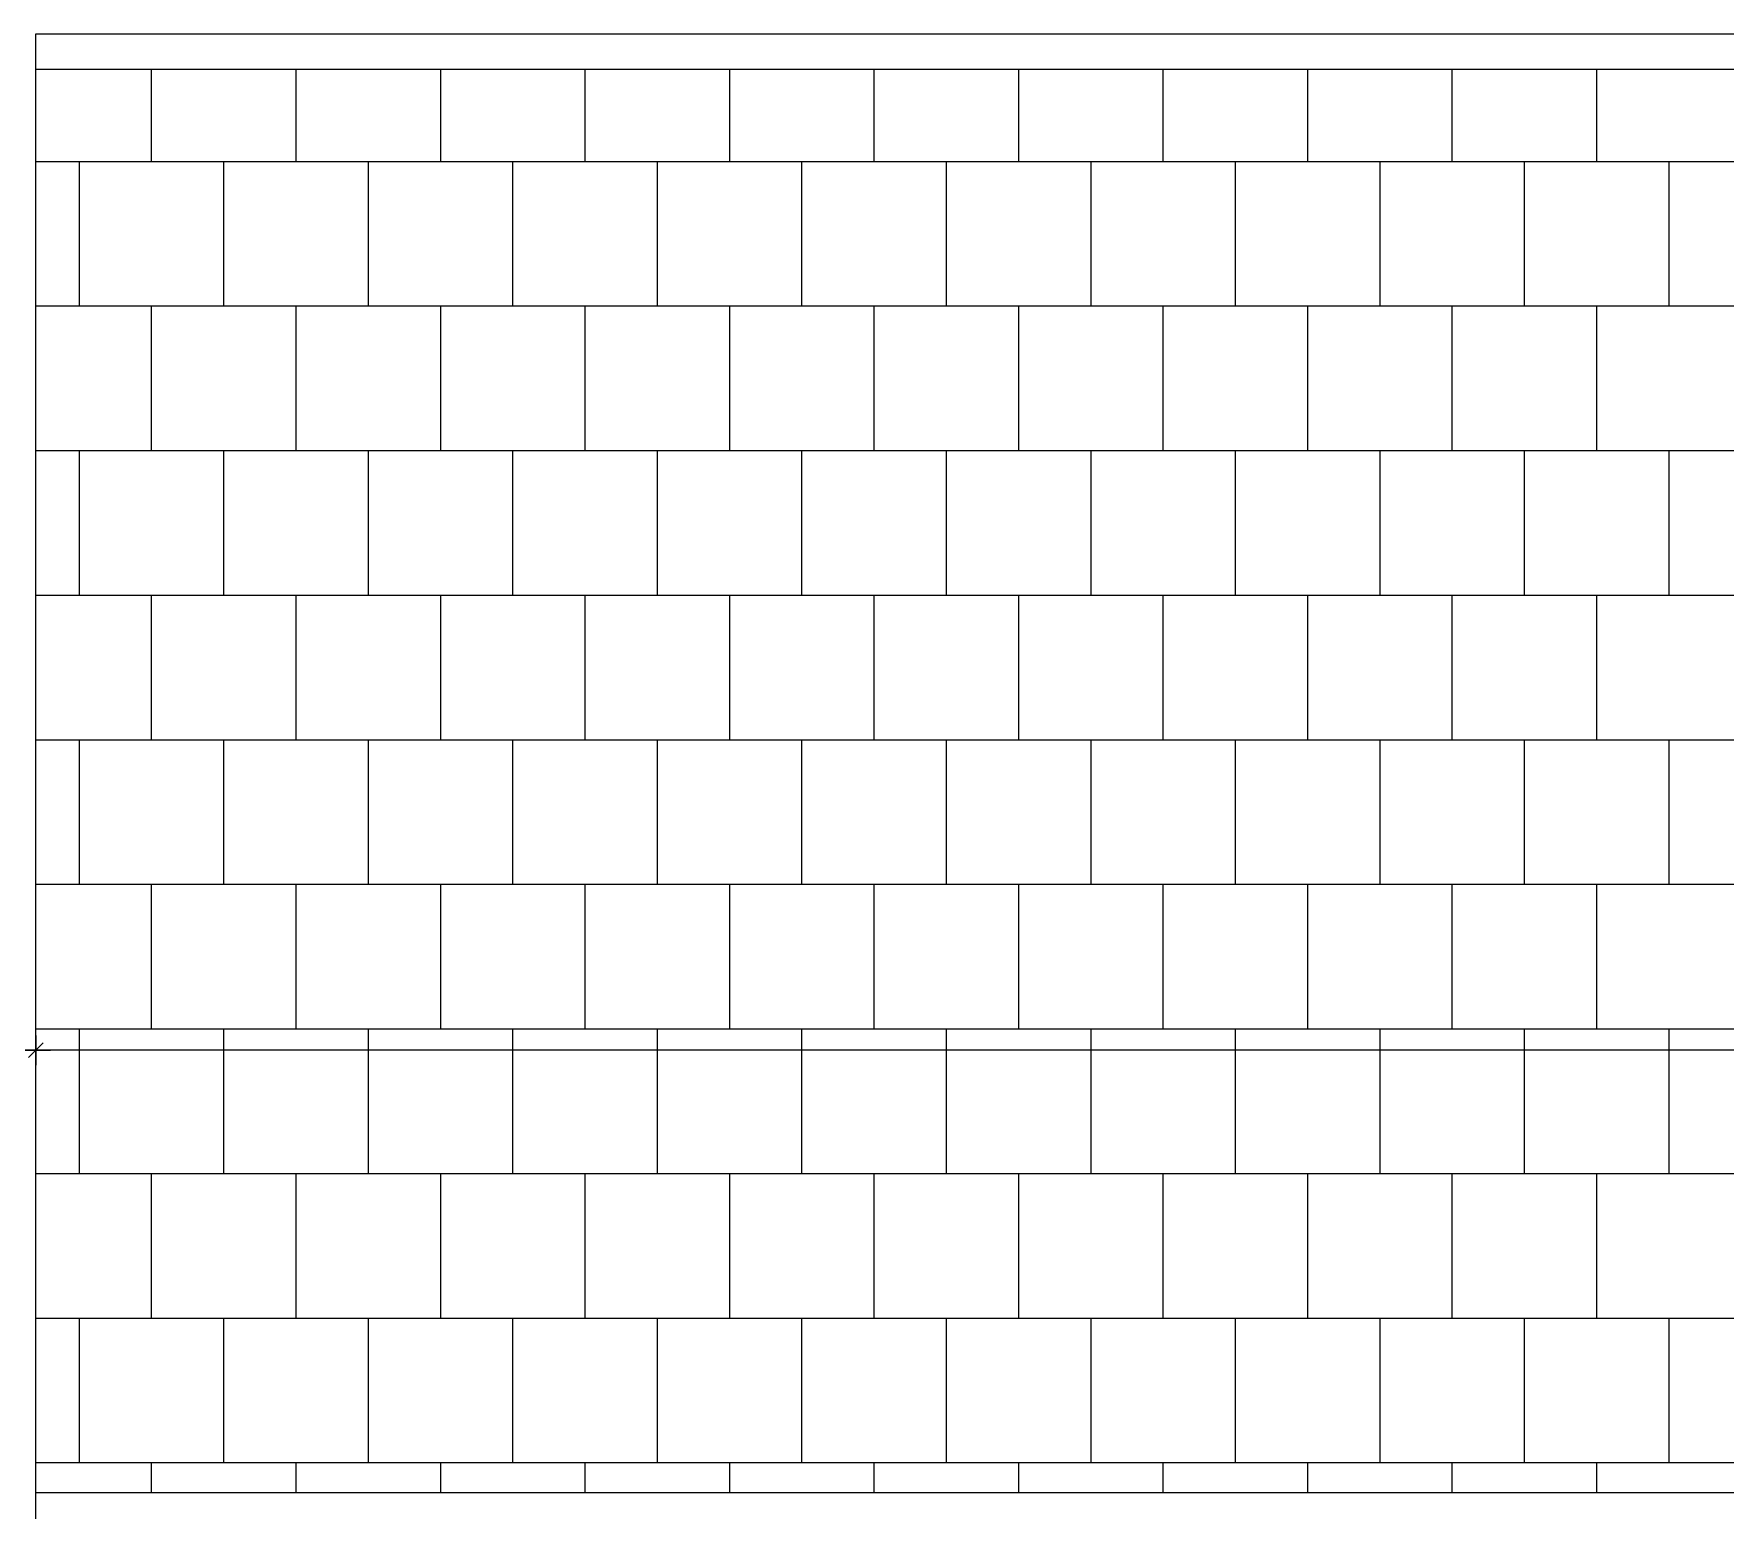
# Model space of a CAD drawing. Header units: metres. Extents: x 149 to 429, y -3 to 162.
# Drawn here: x 360.6 to 367.74, y 86.82 to 93.04 of the extents above; entities that cross this region are included whole.
import ezdxf

# ---------------------------------------------------------------- set-up
doc = ezdxf.new("R2010")
doc.units = ezdxf.units.M
doc.layers.add('1053_ARQ_BASE_MATADOURO_dwg', color=7, linetype='Continuous', lineweight=5, true_color=0x767676)
for name, color, linetype, lineweight in [('A-COTAS', 7, 'Continuous', 9), ('A-ESQ-PORTAS', 7, 'Continuous', 20), ('A-PISO', 7, 'Continuous', 5)]:
    doc.layers.add(name, color=color, linetype=linetype, lineweight=lineweight)

# ---------------------------------------------------------------- blocks, each defined once
blk = doc.blocks.new('1053_ARQ_BASE_MATADOURO_dwg_PU-Tick-4039619-TÉRREO 1_20 - Dependente 2')
at = {"layer": 'A-COTAS', "color": 253, "true_color": 0xaaaaaa}
for p, q in [((1, 0), (-1, 0)), ((-0.5, -0.5), (0.5, 0.5)), ((0, -1), (0, 1))]:
    blk.add_line(p, q, dxfattribs=at)
blk = doc.blocks.new('1053_ARQ_BASE_MATADOURO_dwg_arq geral tgov-4039641-TÉRREO 1_20 - Dependente 2')
at = {"color": 253, "lineweight": 5, "true_color": 0xaaaaaa}
blk.add_line((47.2593, 9.7059), (23.9972, 9.7059), dxfattribs=at)
at = {"color": 253, "lineweight": 5, "true_color": 0xaaaaaa, "flags": 128}
blk.add_lwpolyline([(23.9972, 3.7065), (62.5, 3.7065), (62.5, 3.5558), (23.9972, 3.5558), (23.9972, 3.7065), (23.9972, 9.8559), (47.2592, 9.8559)], dxfattribs=at)
at = {"layer": 'A-COTAS', "color": 253, "true_color": 0xaaaaaa}
blk.add_line((60.9375, 5.5707), (24.0597, 5.5707), dxfattribs=at)
at = {"layer": 'A-ESQ-PORTAS', "color": 253, "true_color": 0xaaaaaa, "flags": 128}
blk.add_lwpolyline([(23.9972, 0.8597), (23.9972, 3.7065), (39.8493, 3.7065)], dxfattribs=at)
at = {"layer": 'A-PISO', "color": 253, "true_color": 0xaaaaaa}
for p, q in [((24.486, 9.3182), (24.486, 9.7059)), ((25.0956, 9.3182), (25.0956, 9.7059)), ((25.7052, 9.3182), (25.7052, 9.7059)), ((26.3148, 9.3182), (26.3148, 9.7059)), ((26.9244, 9.3182), (26.9244, 9.7059)), ((27.534, 9.3182), (27.534, 9.7059)), ((28.1436, 9.3182), (28.1436, 9.7059)), ((28.7532, 9.3182), (28.7532, 9.7059)), ((29.3628, 9.3182), (29.3628, 9.7059)), ((29.9724, 9.3182), (29.9724, 9.7059)), ((30.582, 9.3182), (30.582, 9.7059)), ((23.9972, 9.3182), (62.5, 9.3182)), ((24.1812, 8.7086), (24.1812, 9.3182)), ((24.7908, 8.7086), (24.7908, 9.3182)), ((25.4004, 8.7086), (25.4004, 9.3182)), ((26.01, 8.7086), (26.01, 9.3182)), ((26.6196, 8.7086), (26.6196, 9.3182)), ((27.2292, 8.7086), (27.2292, 9.3182)), ((27.8388, 8.7086), (27.8388, 9.3182)), ((28.4484, 8.7086), (28.4484, 9.3182)), ((29.058, 8.7086), (29.058, 9.3182)), ((29.6676, 8.7086), (29.6676, 9.3182)), ((30.2772, 8.7086), (30.2772, 9.3182)), ((30.8868, 8.7086), (30.8868, 9.3182)), ((23.9972, 8.7086), (62.5, 8.7086)), ((24.486, 8.099), (24.486, 8.7086)), ((25.0956, 8.099), (25.0956, 8.7086)), ((25.7052, 8.099), (25.7052, 8.7086)), ((26.3148, 8.099), (26.3148, 8.7086)), ((26.9244, 8.099), (26.9244, 8.7086)), ((27.534, 8.099), (27.534, 8.7086)), ((28.1436, 8.099), (28.1436, 8.7086)), ((28.7532, 8.099), (28.7532, 8.7086)), ((29.3628, 8.099), (29.3628, 8.7086)), ((29.9724, 8.099), (29.9724, 8.7086)), ((30.582, 8.099), (30.582, 8.7086)), ((23.9972, 8.099), (62.5, 8.099)), ((24.1812, 7.4894), (24.1812, 8.099)), ((24.7908, 7.4894), (24.7908, 8.099)), ((25.4004, 7.4894), (25.4004, 8.099)), ((26.01, 7.4894), (26.01, 8.099)), ((26.6196, 7.4894), (26.6196, 8.099)), ((27.2292, 7.4894), (27.2292, 8.099)), ((27.8388, 7.4894), (27.8388, 8.099)), ((28.4484, 7.4894), (28.4484, 8.099)), ((29.058, 7.4894), (29.058, 8.099)), ((29.6676, 7.4894), (29.6676, 8.099)), ((30.2772, 7.4894), (30.2772, 8.099)), ((30.8868, 7.4894), (30.8868, 8.099)), ((23.9972, 7.4894), (62.5, 7.4894)), ((24.486, 6.8798), (24.486, 7.4894)), ((25.0956, 6.8798), (25.0956, 7.4894)), ((25.7052, 6.8798), (25.7052, 7.4894)), ((26.3148, 6.8798), (26.3148, 7.4894)), ((26.9244, 6.8798), (26.9244, 7.4894)), ((27.534, 6.8798), (27.534, 7.4894)), ((28.1436, 6.8798), (28.1436, 7.4894)), ((28.7532, 6.8798), (28.7532, 7.4894)), ((29.3628, 6.8798), (29.3628, 7.4894)), ((29.9724, 6.8798), (29.9724, 7.4894)), ((30.582, 6.8798), (30.582, 7.4894)), ((23.9972, 6.8798), (62.5, 6.8798)), ((24.1812, 6.2702), (24.1812, 6.8798)), ((24.7908, 6.2702), (24.7908, 6.8798)), ((25.4004, 6.2702), (25.4004, 6.8798)), ((26.01, 6.2702), (26.01, 6.8798)), ((26.6196, 6.2702), (26.6196, 6.8798)), ((27.2292, 6.2702), (27.2292, 6.8798)), ((27.8388, 6.2702), (27.8388, 6.8798)), ((28.4484, 6.2702), (28.4484, 6.8798)), ((29.058, 6.2702), (29.058, 6.8798)), ((29.6676, 6.2702), (29.6676, 6.8798)), ((30.2772, 6.2702), (30.2772, 6.8798)), ((30.8868, 6.2702), (30.8868, 6.8798)), ((23.9972, 6.2702), (62.5, 6.2702)), ((24.486, 5.6606), (24.486, 6.2702)), ((25.0956, 5.6606), (25.0956, 6.2702)), ((25.7052, 5.6606), (25.7052, 6.2702)), ((26.3148, 5.6606), (26.3148, 6.2702)), ((26.9244, 5.6606), (26.9244, 6.2702)), ((27.534, 5.6606), (27.534, 6.2702)), ((28.1436, 5.6606), (28.1436, 6.2702)), ((28.7532, 5.6606), (28.7532, 6.2702)), ((29.3628, 5.6606), (29.3628, 6.2702)), ((29.9724, 5.6606), (29.9724, 6.2702)), ((30.582, 5.6606), (30.582, 6.2702)), ((23.9972, 5.6606), (62.5, 5.6606)), ((24.1812, 5.051), (24.1812, 5.6606)), ((24.7908, 5.051), (24.7908, 5.6606)), ((25.4004, 5.051), (25.4004, 5.6606)), ((26.01, 5.051), (26.01, 5.6606)), ((26.6196, 5.051), (26.6196, 5.6606)), ((27.2292, 5.051), (27.2292, 5.6606)), ((27.8388, 5.051), (27.8388, 5.6606)), ((28.4484, 5.051), (28.4484, 5.6606)), ((29.058, 5.051), (29.058, 5.6606)), ((29.6676, 5.051), (29.6676, 5.6606)), ((30.2772, 5.051), (30.2772, 5.6606)), ((30.8868, 5.051), (30.8868, 5.6606)), ((23.9972, 5.051), (62.5, 5.051)), ((24.486, 4.4414), (24.486, 5.051)), ((25.0956, 4.4414), (25.0956, 5.051)), ((25.7052, 4.4414), (25.7052, 5.051)), ((26.3148, 4.4414), (26.3148, 5.051)), ((26.9244, 4.4414), (26.9244, 5.051)), ((27.534, 4.4414), (27.534, 5.051)), ((28.1436, 4.4414), (28.1436, 5.051)), ((28.7532, 4.4414), (28.7532, 5.051)), ((29.3628, 4.4414), (29.3628, 5.051)), ((29.9724, 4.4414), (29.9724, 5.051)), ((30.582, 4.4414), (30.582, 5.051)), ((23.9972, 4.4414), (62.5, 4.4414)), ((24.1812, 3.8318), (24.1812, 4.4414)), ((24.7908, 3.8318), (24.7908, 4.4414)), ((25.4004, 3.8318), (25.4004, 4.4414)), ((26.01, 3.8318), (26.01, 4.4414)), ((26.6196, 3.8318), (26.6196, 4.4414)), ((27.2292, 3.8318), (27.2292, 4.4414)), ((27.8388, 3.8318), (27.8388, 4.4414)), ((28.4484, 3.8318), (28.4484, 4.4414)), ((29.058, 3.8318), (29.058, 4.4414)), ((29.6676, 3.8318), (29.6676, 4.4414)), ((30.2772, 3.8318), (30.2772, 4.4414)), ((30.8868, 3.8318), (30.8868, 4.4414)), ((23.9972, 3.8318), (62.5, 3.8318)), ((24.486, 3.7065), (24.486, 3.8318)), ((25.0956, 3.7065), (25.0956, 3.8318)), ((25.7052, 3.7065), (25.7052, 3.8318)), ((26.3148, 3.7065), (26.3148, 3.8318)), ((26.9244, 3.7065), (26.9244, 3.8318)), ((27.534, 3.7065), (27.534, 3.8318)), ((28.1436, 3.7065), (28.1436, 3.8318)), ((28.7532, 3.7064), (28.7532, 3.8318)), ((29.3628, 3.7064), (29.3628, 3.8318)), ((29.9724, 3.7064), (29.9724, 3.8318)), ((30.582, 3.7064), (30.582, 3.8318))]:
    blk.add_line(p, q, dxfattribs=at)
at = {"xscale": 0.0625, "yscale": 0.0625, "zscale": 0.0625, "rotation": 180}
blk.add_blockref('1053_ARQ_BASE_MATADOURO_dwg_PU-Tick-4039619-TÉRREO 1_20 - Dependente 2', (23.9972, 5.5707), dxfattribs=at)
at = {"xscale": 0.0625, "yscale": 0.0625, "zscale": 0.0625}
blk.add_blockref('1053_ARQ_BASE_MATADOURO_dwg_PU-Tick-4039619-TÉRREO 1_20 - Dependente 2', (23.9972, 5.5707), dxfattribs=at)
blk = doc.blocks.new('1053_ARQ_BASE_MATADOURO_dwg-3625622-TÉRREO 1_20 - Dependente 2')
blk.add_blockref('1053_ARQ_BASE_MATADOURO_dwg_arq geral tgov-4039641-TÉRREO 1_20 - Dependente 2', (130.2098, 83.186))

msp = doc.modelspace()

# ---------------------------------------------------------------- block references
at = {"layer": '1053_ARQ_BASE_MATADOURO_dwg', "color": 253, "true_color": 0xaaaaaa}
msp.add_blockref('1053_ARQ_BASE_MATADOURO_dwg-3625622-TÉRREO 1_20 - Dependente 2', (206.405, 0), dxfattribs=at)

doc.saveas('drawing.dxf')
